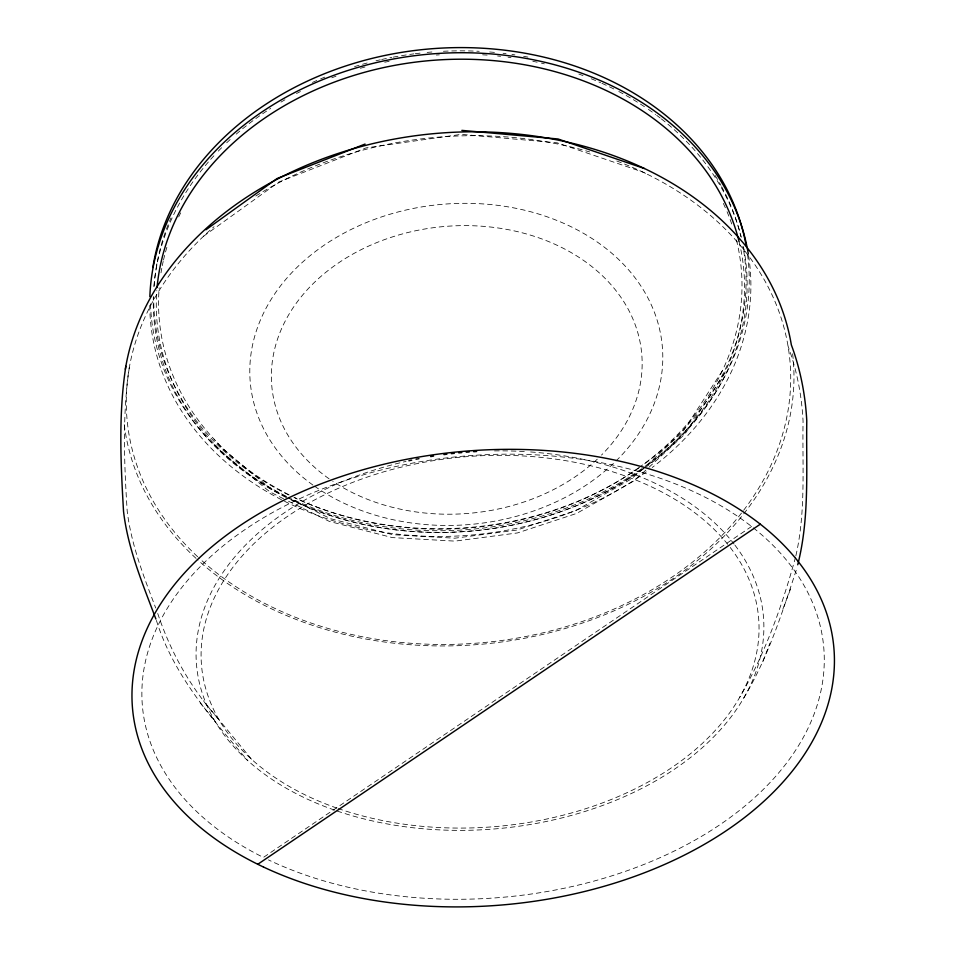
<?xml version="1.0" encoding="UTF-8"?>
<svg xmlns="http://www.w3.org/2000/svg" width="954" height="954" viewBox="0 0 954 954"><rect width="100%" height="100%" fill="white"/><g stroke="black" fill="none" stroke-linecap="round" stroke-linejoin="round"><path stroke-width="0.72" stroke-dasharray="4.77 3.58" d="M156.444 267.382L156.897 263.745M129.339 367.373C122.243 414.751 124.151 463.25 127.18 510.927C131.223 544.662 143.708 576.454 155.705 607.996M795.553 557.148C782.22 605.718 764.989 654.134 739.445 697.744M795.863 555.788C805.975 511.714 802.219 466.053 803.065 421.215C801.754 395.612 796.9 370.224 788.04 346.147M743.762 697.994C768.065 657.58 782.447 612.063 797.115 567.511M762.806 661.718L769.89 643.187M782.912 609.022L790.878 588.224M724.575 373.109L685.044 433.927L646.943 469.177M722.297 370.856L682.73 431.995L644.212 467.663M643.103 468.664L631.333 478.98L575.5 510.7L516.806 530.09L454.855 538.199L392.714 534.681L330.406 518.654L287.917 497.606M645.858 470.167L633.074 481.4L576.681 513.407L517.462 532.94L454.963 541.121L392.273 537.591L329.368 521.421L284.864 499.419M203.56 236.234L278.973 181.952L366.097 147.882L461.247 134.347L557.184 142.826L642.734 172.018L647.432 174.308M751.585 526.477L263.399 857.431A341.937 221.447 -4.9 0 1 364.726 474.46A341.937 221.447 -4.9 0 1 819.76 696.026A341.937 221.447 -4.9 0 1 268.468 859.9M286.582 496.939L272.069 489.629L268.587 487.017L221.686 447.891L213.97 439.114M283.553 498.775L270.435 492.133L266.882 489.462L219.492 450.014L212.289 441.869M157.732 613.47C170.706 652.524 191.301 688.931 218.895 719.543M251.474 759.193L203.393 700.785M156.408 620.422C173.294 674.788 211.43 718.004 247.611 760.481M200.185 702.943L214.376 720.175M744.048 250.031L742.963 246.49A296.551 238.464 -4.9 0 1 643.282 464.801M734.974 545.211A284.495 188.892 -4.9 0 1 672.88 770.26A284.495 188.892 -4.9 0 1 335.963 810.614M334.544 810.113A284.495 188.892 -4.9 0 1 198.73 628.173A284.495 188.892 -4.9 0 1 406.034 461.402M494.494 450.896A284.495 188.892 -4.9 0 1 524.628 451.564M530.615 451.957A284.495 188.892 -4.9 0 1 734.103 544.078M312.96 485.085A206.803 160.689 -4.9 0 1 398.665 211.812A206.803 160.689 -4.9 0 1 656.972 395.552A206.803 160.689 -4.9 0 1 314.2 485.956M639.717 467.341A296.551 238.464 -4.9 0 1 293.927 497.463M288.597 494.899A296.551 238.464 -4.9 0 1 153.737 296.479M154.143 286.057A296.551 238.464 -4.9 0 1 170.969 217.917M312.447 82.426A296.551 238.464 -4.9 0 1 319.256 79.444M320.627 78.86A296.551 238.464 -4.9 0 1 324.765 77.143M354.542 66.601A296.551 238.464 -4.9 0 1 368.912 62.559M375.995 60.794A296.551 238.464 -4.9 0 1 380.276 59.804M381.719 59.482A296.551 238.464 -4.9 0 1 391.832 57.395M393.298 57.121A296.551 238.464 -4.9 0 1 413.857 53.877M415.336 53.686A296.551 238.464 -4.9 0 1 421.251 53.007M427.165 52.41A296.551 238.464 -4.9 0 1 434.559 51.802M443.407 51.266A296.551 238.464 -4.9 0 1 479.17 51.301M489.664 51.981A296.551 238.464 -4.9 0 1 495.639 52.506M503.08 53.293A296.551 238.464 -4.9 0 1 506.049 53.651M511.952 54.45A296.551 238.464 -4.9 0 1 514.886 54.879M523.627 56.31A296.551 238.464 -4.9 0 1 527.956 57.109M715.095 175.476A296.551 238.464 -4.9 0 1 720.938 185.35M721.665 186.686A296.551 238.464 -4.9 0 1 740.912 236.628M743.512 247.217A297.326 238.643 -4.9 0 1 645.214 467.603M644.01 468.486A297.326 238.643 -4.9 0 1 291.173 499.956M285.854 497.332A297.326 238.643 -4.9 0 1 153.332 297.171M153.892 286.725A297.326 238.643 -4.9 0 1 214.149 155.526M218.299 151.126A297.326 238.643 -4.9 0 1 223.641 145.747M226.682 142.802A297.326 238.643 -4.9 0 1 231.905 137.96M236.222 134.144A297.326 238.643 -4.9 0 1 270.697 108.422M281.001 102.09A297.326 238.643 -4.9 0 1 284.936 99.812M296.491 93.54A297.326 238.643 -4.9 0 1 300.403 91.548M331.753 77.799A297.326 238.643 -4.9 0 1 335.987 76.225M360.397 68.283A297.326 238.643 -4.9 0 1 366.205 66.673M384.748 62.237A297.326 238.643 -4.9 0 1 389.101 61.342M436.336 55.046A297.326 238.643 -4.9 0 1 439.305 54.855M482.605 54.807A297.326 238.643 -4.9 0 1 487.112 55.105M497.606 56A297.326 238.643 -4.9 0 1 500.6 56.31M508.041 57.192A297.326 238.643 -4.9 0 1 510.998 57.586M532.833 61.294A297.326 238.643 -4.9 0 1 537.114 62.201M541.455 63.167A297.326 238.643 -4.9 0 1 544.376 63.846M578.816 74.042A297.326 238.643 -4.9 0 1 582.989 75.569M591.23 78.765A297.326 238.643 -4.9 0 1 600.626 82.736M601.938 83.32A297.326 238.643 -4.9 0 1 616.093 90.105M618.788 91.501A297.326 238.643 -4.9 0 1 647.158 108.517M648.374 109.364A297.326 238.643 -4.9 0 1 655.589 114.516M656.757 115.386A297.326 238.643 -4.9 0 1 660.251 118.046M661.396 118.94A297.326 238.643 -4.9 0 1 741.294 237.331M329.07 478.789A185.672 143.959 -4.9 0 1 318.791 278.318A185.672 143.959 -4.9 0 1 576.657 255.875A185.672 143.959 -4.9 0 1 601.509 455.07M597.276 459.184A185.672 143.959 -4.9 0 1 332.815 481.341M616.773 160.999A332.731 253.728 -4.9 0 1 713.198 544.126A332.731 253.728 -4.9 0 1 198.718 557.756M197.645 556.766A332.731 253.728 -4.9 0 1 214.042 226.718M255.791 195.987A332.731 253.728 -4.9 0 1 589.644 151.913M730.263 547.501A279.546 185.517 -4.9 0 1 669.815 768.9A279.546 185.517 -4.9 0 1 338.288 808.587M336.893 808.098A279.546 185.517 -4.9 0 1 290.195 514.576A279.546 185.517 -4.9 0 1 729.381 546.368M739.052 241.529A294.512 236.127 -4.9 0 1 643.723 468.14M642.531 468.998A294.512 236.127 -4.9 0 1 288.06 497.928M286.725 497.249A294.512 236.127 -4.9 0 1 156.814 290.529M736.428 239.967A292.103 234.398 -4.9 0 1 640.969 466.148M638.631 467.818A292.103 234.398 -4.9 0 1 294.488 497.475M289.134 494.852A292.103 234.398 -4.9 0 1 159.187 287.798M160.999 272.82A292.103 234.398 -4.9 0 1 161.775 268.36M162.299 265.582A292.103 234.398 -4.9 0 1 163.182 261.408M163.504 260.013A292.103 234.398 -4.9 0 1 167.26 246.013M178.696 216.892A292.103 234.398 -4.9 0 1 180.7 212.825M723.347 203.429A292.103 234.398 -4.9 0 1 726.459 210.333M727.055 211.716A292.103 234.398 -4.9 0 1 732.326 225.776M792.607 353.779A336.094 256.411 -4.9 0 1 584.242 622.437A336.094 256.411 -4.9 0 1 197.132 559.366M196.059 558.388A336.094 256.411 -4.9 0 1 124.056 422.98M748.568 255.505A300.975 241.386 -4.9 0 1 652.214 467.496M646.287 471.884A300.975 241.386 -4.9 0 1 282.825 500.397M281.49 499.717A300.975 241.386 -4.9 0 1 149.718 304.052M747.542 254.479A299.783 241.1 -4.9 0 1 645.154 466.244M641.637 468.76A299.783 241.1 -4.9 0 1 291.018 498.596M285.651 495.985A299.783 241.1 -4.9 0 1 150.47 301.357"/><path stroke-width="1.43" d="M125.845 366.264C118.391 414.179 120.717 463.239 123.543 511.475C127.919 548.979 142.742 584.003 155.884 619.039M797.723 564.78C809.743 517.783 806.058 468.808 806.774 420.786C805.391 394.884 800.37 369.186 791.331 344.847A336.094 256.411 -4.9 0 0 457.968 132.093A336.094 256.411 -4.9 0 0 125.344 369.246M205.957 229.747L277.113 178.505L365.072 144.054M257.783 864.276L760.326 524.187M461.843 130.376L558.018 138.974L644.379 168.512M157.064 287.571A294.512 236.127 -4.9 0 1 432.651 60.352A294.512 236.127 -4.9 0 1 739.052 241.529M149.85 296.694A300.975 241.386 -4.9 0 1 435.072 53.674A300.975 241.386 -4.9 0 1 748.33 254.038M152.855 267.525A299.783 241.1 -4.9 0 1 447.378 47.843A299.783 241.1 -4.9 0 1 746.159 245.715M408.872 460.77A284.495 188.892 -4.9 0 1 411.734 460.15M416.051 459.244A284.495 188.892 -4.9 0 1 418.949 458.671M430.636 456.572A284.495 188.892 -4.9 0 1 433.581 456.095M443.932 454.593A284.495 188.892 -4.9 0 1 446.901 454.199M451.361 453.663A284.495 188.892 -4.9 0 1 454.342 453.329M458.802 452.876A284.495 188.892 -4.9 0 1 461.784 452.59M466.244 452.208A284.495 188.892 -4.9 0 1 469.225 451.981M473.673 451.683A284.495 188.892 -4.9 0 1 476.63 451.504M263.471 867.019A351.99 227.636 -4.9 0 0 830.374 695.454A351.99 227.636 -4.9 0 0 355.723 471.896A351.99 227.636 -4.9 0 0 263.471 867.019"/></g></svg>
